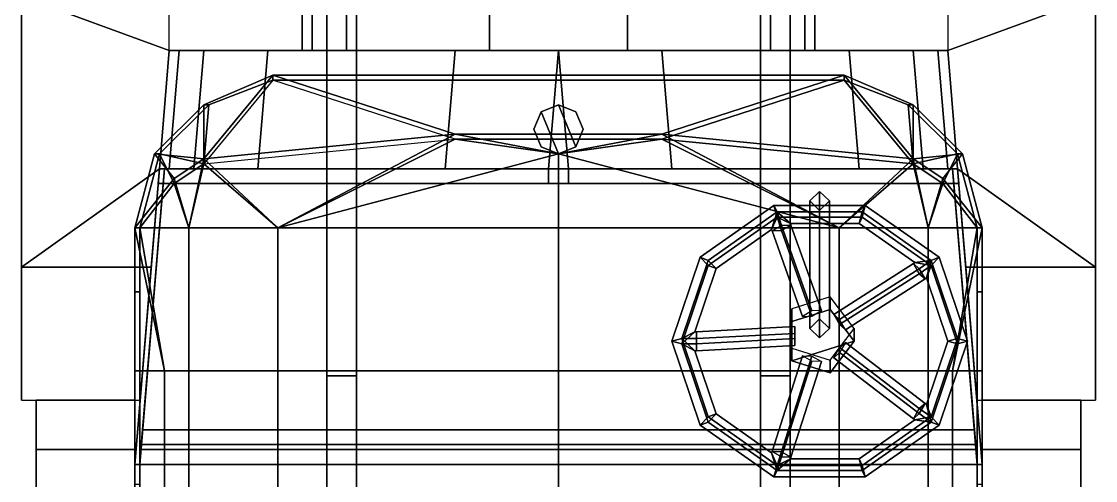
# Model space of a CAD drawing. Header units: millimetres. Extents: x -1.1 to 1.1, y -3.2 to 7.8.
# Drawn here: x -1.09 to 1.09, y 0.447 to 1.379 of the extents above; entities that cross this region are included whole.
import ezdxf

# ---------------------------------------------------------------- set-up
doc = ezdxf.new("R2010")
doc.units = ezdxf.units.MM
for name, color, linetype in [('fenders', 6, 'Continuous'), ('frame', 5, 'Continuous'), ('internals', 3, 'Continuous')]:
    doc.layers.add(name, color=color, linetype=linetype)

msp = doc.modelspace()

# ---------------------------------------------------------------- linework, layer by layer
for points in [[(-0.52, 1.43, 1.77), (-0.52, 1.43, 0.94), (-0.52, 1.32, 0.94), (-0.52, 1.32, 1.77)], [(-0.52, 1.32, 0.94), (-0.52, 1.43, 0.94), (0.52, 1.43, 0.94), (0.52, 1.32, 0.94)], [(-0.5, 1.43, 1.82), (-0.52, 1.43, 1.77), (-0.52, 1.32, 1.77), (-0.5, 1.32, 1.82)], [(-0.43, 1.43, 1.86), (-0.5, 1.43, 1.82), (-0.5, 1.32, 1.82), (-0.43, 1.32, 1.86)], [(-0.14, 1.43, 1.89), (-0.43, 1.43, 1.86), (-0.43, 1.32, 1.86), (-0.14, 1.32, 1.89)], [(0.14, 1.43, 1.89), (-0.14, 1.43, 1.89), (-0.14, 1.32, 1.89), (0.14, 1.32, 1.89)], [(0.14, 1.32, 1.89), (0.43, 1.32, 1.86), (0.43, 1.43, 1.86), (0.14, 1.43, 1.89)], [(0.43, 1.32, 1.86), (0.5, 1.32, 1.82), (0.5, 1.43, 1.82), (0.43, 1.43, 1.86)], [(0.5, 1.32, 1.82), (0.52, 1.32, 1.77), (0.52, 1.43, 1.77), (0.5, 1.43, 1.82)], [(0.52, 1.32, 0.94), (0.52, 1.43, 0.94), (0.52, 1.43, 1.77), (0.52, 1.32, 1.77)], [(-0.79, 1.08, 1.74), (-0.77, 1.32, 1.74), (-0.79, 1.32, 1.67), (-0.81, 1.08, 1.67)], [(-0.81, 1.08, 1.67), (-0.79, 1.32, 1.67), (-0.79, 1.32, 0.94), (-0.81, 1.08, 0.94)], [(-0.81, 1.08, 0.94), (-0.79, 1.32, 0.94), (0.79, 1.32, 0.94), (0.81, 1.08, 0.94)], [(-0.52, 1.32, 1.77), (-0.52, 1.32, 0.94), (-0.79, 1.32, 0.94), (-0.79, 1.32, 1.67)], [(-0.5, 1.32, 1.82), (-0.52, 1.32, 1.77), (-0.79, 1.32, 1.67), (-0.59, 1.32, 1.85)], [(-0.59, 1.32, 1.85), (-0.79, 1.32, 1.67), (-0.77, 1.32, 1.74), (-0.72, 1.32, 1.8)], [(-0.74, 1.08, 1.8), (-0.72, 1.32, 1.8), (-0.77, 1.32, 1.74), (-0.79, 1.08, 1.74)], [(-0.61, 1.08, 1.85), (-0.59, 1.32, 1.85), (-0.72, 1.32, 1.8), (-0.74, 1.08, 1.8)], [(-0.23, 1.08, 1.9), (-0.21, 1.32, 1.9), (-0.59, 1.32, 1.85), (-0.61, 1.08, 1.85)], [(-0.43, 1.32, 1.86), (-0.5, 1.32, 1.82), (-0.59, 1.32, 1.85)], [(-0.14, 1.32, 1.89), (-0.43, 1.32, 1.86), (-0.59, 1.32, 1.85), (-0.21, 1.32, 1.9)], [(-0.02, 1.08, 1.91), (0, 1.32, 1.91), (-0.21, 1.32, 1.9), (-0.23, 1.08, 1.9)], [(0.14, 1.32, 1.89), (-0.14, 1.32, 1.89), (-0.21, 1.32, 1.9), (0.21, 1.32, 1.9)], [(0.21, 1.32, 1.9), (-0.21, 1.32, 1.9), (0, 1.32, 1.91)], [(0.02, 1.08, 1.91), (0, 1.32, 1.91), (0, 1.32, 1.91), (-0.02, 1.08, 1.91)], [(0.23, 1.08, 1.9), (0.21, 1.32, 1.9), (0, 1.32, 1.91), (0.02, 1.08, 1.91)], [(0.21, 1.32, 1.9), (0.59, 1.32, 1.85), (0.43, 1.32, 1.86), (0.14, 1.32, 1.89)], [(0.61, 1.08, 1.85), (0.59, 1.32, 1.85), (0.21, 1.32, 1.9), (0.23, 1.08, 1.9)], [(0.59, 1.32, 1.85), (0.59, 1.32, 1.85), (0.5, 1.32, 1.82), (0.43, 1.32, 1.86)], [(0.79, 1.32, 1.67), (0.52, 1.32, 1.77), (0.5, 1.32, 1.82), (0.59, 1.32, 1.85)], [(0.79, 1.32, 0.94), (0.52, 1.32, 0.94), (0.52, 1.32, 1.77), (0.79, 1.32, 1.67)], [(0.77, 1.32, 1.74), (0.79, 1.32, 1.67), (0.59, 1.32, 1.85), (0.72, 1.32, 1.8)], [(0.74, 1.08, 1.8), (0.72, 1.32, 1.8), (0.59, 1.32, 1.85), (0.61, 1.08, 1.85)], [(0.79, 1.08, 1.74), (0.77, 1.32, 1.74), (0.72, 1.32, 1.8), (0.74, 1.08, 1.8)], [(0.81, 1.08, 1.67), (0.79, 1.32, 1.67), (0.77, 1.32, 1.74), (0.79, 1.08, 1.74)], [(0.81, 1.08, 0.94), (0.79, 1.32, 0.94), (0.79, 1.32, 1.67), (0.81, 1.08, 1.67)], [(-0.58, 1.27, 2.5), (-0.58, 1.27, 2.5), (-0.72, 1.1, 2.66), (-0.21, 1.15, 2.66)], [(-0.72, 1.21, 2.5), (-0.72, 1.21, 2.5), (-0.72, 1.1, 2.66), (-0.58, 1.27, 2.5)], [(0.58, 1.27, 2.5), (-0.58, 1.27, 2.5), (-0.21, 1.15, 2.66), (0.21, 1.15, 2.66)], [(0.58, 1.27, 2.5), (0.58, 1.27, 2.5), (0.21, 1.15, 2.66), (0.72, 1.1, 2.66)], [(0.72, 1.21, 2.5), (0.72, 1.21, 2.5), (0.58, 1.27, 2.5), (0.72, 1.1, 2.66)], [(-0.82, 1.11, 2.5), (-0.82, 1.11, 2.5), (-0.72, 1.1, 2.66), (-0.72, 1.21, 2.5)], [(0, 1.21, 1.91), (-0.0354, 1.1954, 1.9), (-0.0354, 1.1954, 1.95), (0, 1.21, 1.95)], [(0, 1.21, 1.95), (-0.0354, 1.1954, 1.95), (0, 1.11, 1.95), (0.0354, 1.1246, 1.95)], [(0.0354, 1.1954, 1.9), (0, 1.21, 1.91), (0, 1.21, 1.95), (0.0354, 1.1954, 1.95)], [(0.0354, 1.1954, 1.95), (0, 1.21, 1.95), (0.0354, 1.1246, 1.95), (0.05, 1.16, 1.95)], [(0.82, 1.11, 2.5), (0.82, 1.11, 2.5), (0.72, 1.21, 2.5), (0.72, 1.1, 2.66)], [(-0.0354, 1.1954, 1.9), (-0.05, 1.16, 1.9), (-0.05, 1.16, 1.95), (-0.0354, 1.1954, 1.95)], [(-0.0354, 1.1954, 1.95), (-0.05, 1.16, 1.95), (-0.0354, 1.1246, 1.95), (0, 1.11, 1.95)], [(0.05, 1.16, 1.9), (0.0354, 1.1954, 1.9), (0.0354, 1.1954, 1.95), (0.05, 1.16, 1.95)], [(-0.05, 1.16, 1.9), (-0.0354, 1.1246, 1.9), (-0.0354, 1.1246, 1.95), (-0.05, 1.16, 1.95)], [(0.0354, 1.1246, 1.9), (0.05, 1.16, 1.9), (0.05, 1.16, 1.95), (0.0354, 1.1246, 1.95)], [(-0.21, 1.15, 2.66), (-0.72, 1.1, 2.66), (-0.57, 0.96, 2.74), (-0.21, 1.15, 2.66)], [(0, 1.11, 2.72), (-0.21, 1.15, 2.66), (-0.21, 1.15, 2.66), (-0.57, 0.96, 2.74)], [(0, 1.11, 2.72), (0.21, 1.15, 2.66), (-0.21, 1.15, 2.66)], [(0.57, 0.96, 2.74), (0.21, 1.15, 2.66), (0, 1.11, 2.72)], [(0.21, 1.15, 2.66), (0.57, 0.96, 2.74), (0.72, 1.1, 2.66)], [(-0.0354, 1.1246, 1.9), (0, 1.11, 1.91), (0, 1.11, 1.95), (-0.0354, 1.1246, 1.95)], [(0, 1.11, 1.91), (0.0354, 1.1246, 1.9), (0.0354, 1.1246, 1.95), (0, 1.11, 1.95)], [(-0.78, 1.06, 2.66), (-0.82, 1.11, 2.5), (-0.86, 0.96, 2.5), (-0.78, 1.06, 2.66)], [(-0.72, 1.1, 2.66), (-0.82, 1.11, 2.5), (-0.78, 1.06, 2.66), (-0.72, 1.1, 2.66)], [(-0.75, 0.96, 2.71), (-0.72, 1.1, 2.66), (-0.78, 1.06, 2.66), (-0.75, 0.96, 2.71)], [(-0.57, 0.96, 2.74), (-0.72, 1.1, 2.66), (-0.75, 0.96, 2.71), (-0.57, 0.96, 2.74)], [(0, 1.11, 2.72), (-0.57, 0.96, 2.74), (-0.57, 0.96, 2.74), (0, 0.96, 2.76)], [(0, 0.96, 2.76), (0.57, 0.96, 2.74), (0.57, 0.96, 2.74), (0, 1.11, 2.72)], [(0.57, 0.96, 2.74), (0.75, 0.96, 2.71), (0.72, 1.1, 2.66)], [(0.78, 1.06, 2.66), (0.82, 1.11, 2.5), (0.72, 1.1, 2.66), (0.78, 1.06, 2.66)], [(0.75, 0.96, 2.71), (0.78, 1.06, 2.66), (0.72, 1.1, 2.66)], [(0.86, 0.96, 2.5), (0.82, 1.11, 2.5), (0.78, 1.06, 2.66), (0.86, 0.96, 2.5)], [(-0.86, 0.48, 1.67), (-0.81, 1.08, 1.67), (-0.81, 1.08, 0.94), (-0.86, 0.48, 0.94)], [(-0.81, 1.08, 1.67), (-0.8125, 1.05, 1.67), (-0.8125, 1.05, 2.5), (-0.81, 1.08, 2.5)], [(-0.8, 1.08, 2.49), (-0.8, 1.08, 1.705), (-0.81, 1.08, 1.67), (-0.81, 1.08, 2.5)], [(-0.8, 1.08, 2.49), (-0.81, 1.08, 2.5), (0.81, 1.08, 2.5), (0.8, 1.08, 2.49)], [(-0.8025, 1.05, 2.49), (-0.8025, 1.05, 1.94), (-0.8, 1.08, 1.94), (-0.8, 1.08, 2.49)], [(-0.8025, 1.05, 2.49), (-0.8, 1.08, 2.49), (0.8, 1.08, 2.49), (0.8025, 1.05, 2.49)], [(-0.8, 1.08, 1.94), (-0.8025, 1.05, 1.94), (-0.02, 1.05, 1.94), (-0.02, 1.08, 1.94)], [(-0.8, 1.08, 1.94), (-0.79, 1.08, 1.74), (-0.8, 1.08, 1.705), (-0.8, 1.08, 1.94)], [(-0.8, 1.08, 1.94), (-0.74, 1.08, 1.8), (-0.79, 1.08, 1.74), (-0.8, 1.08, 1.94)], [(-0.8, 1.08, 1.94), (-0.61, 1.08, 1.85), (-0.74, 1.08, 1.8), (-0.8, 1.08, 1.94)], [(-0.8, 1.08, 1.94), (-0.23, 1.08, 1.9), (-0.61, 1.08, 1.85), (-0.8, 1.08, 1.94)], [(-0.8, 1.08, 1.94), (-0.02, 1.08, 1.91), (-0.23, 1.08, 1.9), (-0.8, 1.08, 1.94)], [(0.8, 1.08, 1.94), (0.02, 1.08, 1.91), (-0.02, 1.08, 1.91), (-0.8, 1.08, 1.94)], [(-0.02, 1.08, 1.94), (-0.02, 1.05, 1.94), (-0.02, 1.05, 2.49), (-0.02, 1.08, 2.49)], [(0.02, 1.08, 1.94), (-0.02, 1.08, 1.94), (-0.02, 1.08, 2.49), (0.02, 1.08, 2.49)], [(0.02, 1.05, 1.94), (0.8025, 1.05, 1.94), (0.8, 1.08, 1.94), (0.02, 1.08, 1.94)], [(0.8, 1.08, 1.94), (0.23, 1.08, 1.9), (0.02, 1.08, 1.91), (0.8, 1.08, 1.94)], [(0.02, 1.05, 1.94), (0.02, 1.08, 1.94), (0.02, 1.08, 2.49), (0.02, 1.05, 2.49)], [(0.8, 1.08, 1.94), (0.61, 1.08, 1.85), (0.23, 1.08, 1.9), (0.8, 1.08, 1.94)], [(0.8, 1.08, 1.94), (0.74, 1.08, 1.8), (0.61, 1.08, 1.85), (0.8, 1.08, 1.94)], [(0.8, 1.08, 1.94), (0.79, 1.08, 1.74), (0.74, 1.08, 1.8), (0.8, 1.08, 1.94)], [(0.8, 1.08, 1.94), (0.8, 1.08, 1.705), (0.79, 1.08, 1.74), (0.8, 1.08, 1.94)], [(0.8, 1.08, 1.94), (0.8025, 1.05, 1.94), (0.8025, 1.05, 2.49), (0.8, 1.08, 2.49)], [(0.81, 1.08, 2.5), (0.81, 1.08, 1.67), (0.8, 1.08, 1.705), (0.8, 1.08, 2.49)], [(0.86, 0.48, 0.94), (0.81, 1.08, 0.94), (0.81, 1.08, 1.67), (0.86, 0.48, 1.67)], [(0.8125, 1.05, 2.5), (0.8125, 1.05, 1.67), (0.81, 1.08, 1.67), (0.81, 1.08, 2.5)], [(-0.75, 0.96, 2.71), (-0.78, 1.06, 2.66), (-0.86, 0.96, 2.66), (-0.75, 0.96, 2.71)], [(-0.78, 1.06, 2.66), (-0.86, 0.96, 2.5), (-0.86, 0.96, 2.66), (-0.78, 1.06, 2.66)], [(-0.8125, 1.05, 2.5), (-0.8125, 1.05, 1.67), (-0.8025, 1.05, 1.67), (-0.8025, 1.05, 2.49)], [(-0.8125, 1.05, 2.5), (-0.8025, 1.05, 2.49), (0.8025, 1.05, 2.49), (0.8125, 1.05, 2.5)], [(-0.02, 1.05, 1.94), (0.02, 1.05, 1.94), (0.02, 1.05, 2.49), (-0.02, 1.05, 2.49)], [(0.75, 0.96, 2.71), (0.86, 0.96, 2.66), (0.78, 1.06, 2.66)], [(0.86, 0.96, 2.66), (0.86, 0.96, 2.5), (0.78, 1.06, 2.66), (0.86, 0.96, 2.66)], [(0.8025, 1.05, 2.49), (0.8025, 1.05, 1.67), (0.8125, 1.05, 1.67), (0.8125, 1.05, 2.5)], [(-0.86, 0.96, 2.66), (-0.86, 0.96, 2.66), (-0.86, 0.67, 2.66), (-0.8, 0.67, 2.73)], [(-0.75, 0.96, 2.71), (-0.86, 0.96, 2.66), (-0.8, 0.67, 2.73), (-0.75, 0.67, 2.76)], [(-0.86, 0.96, 2.66), (-0.86, 0.83, 2.5), (-0.86, 0.39, 2.61), (-0.86, 0.67, 2.66)], [(-0.86, 0.96, 2.66), (-0.86, 0.96, 2.5), (-0.86, 0.83, 2.5), (-0.86, 0.96, 2.66)], [(-0.57, 0.96, 2.74), (-0.75, 0.96, 2.71), (-0.75, 0.67, 2.76), (-0.57, 0.67, 2.79)], [(0, 0.96, 2.76), (-0.57, 0.96, 2.74), (-0.57, 0.67, 2.79), (0, 0.67, 2.81)], [(0, 0.67, 2.81), (0.57, 0.67, 2.79), (0.57, 0.96, 2.74), (0, 0.96, 2.76)], [(0.57, 0.67, 2.79), (0.75, 0.67, 2.76), (0.75, 0.96, 2.71), (0.57, 0.96, 2.74)], [(0.75, 0.67, 2.76), (0.8, 0.67, 2.73), (0.86, 0.96, 2.66), (0.75, 0.96, 2.71)], [(0.8, 0.67, 2.73), (0.86, 0.67, 2.66), (0.86, 0.96, 2.66)], [(0.86, 0.67, 2.66), (0.86, 0.39, 2.61), (0.86, 0.83, 2.5), (0.86, 0.96, 2.66)], [(0.86, 0.96, 2.66), (0.86, 0.83, 2.5), (0.86, 0.96, 2.5), (0.86, 0.96, 2.66)], [(-0.8, 0.67, 2.73), (-0.86, 0.67, 2.66), (-0.86, -0.06, 2.66), (-0.8, -0.06, 2.73)], [(-0.86, 0.67, 2.66), (-0.86, 0.39, 2.61), (-0.86, 0.31, 2.61), (-0.86, -0.06, 2.66)], [(-0.75, 0.67, 2.76), (-0.8, 0.67, 2.73), (-0.8, -0.06, 2.73), (-0.75, -0.06, 2.76)], [(-0.57, 0.67, 2.79), (-0.75, 0.67, 2.76), (-0.75, -0.06, 2.76), (-0.57, -0.06, 2.79)], [(0, 0.67, 2.81), (-0.57, 0.67, 2.79), (-0.57, -0.06, 2.79), (0, -0.06, 2.81)], [(0, -0.06, 2.81), (0.57, -0.06, 2.79), (0.57, 0.67, 2.79), (0, 0.67, 2.81)], [(0.57, -0.06, 2.79), (0.75, -0.06, 2.76), (0.75, 0.67, 2.76), (0.57, 0.67, 2.79)], [(0.75, -0.06, 2.76), (0.8, -0.06, 2.73), (0.8, 0.67, 2.73), (0.75, 0.67, 2.76)], [(0.8, -0.06, 2.73), (0.86, -0.06, 2.66), (0.86, 0.67, 2.66), (0.8, 0.67, 2.73)], [(0.86, -0.06, 2.66), (0.86, 0.31, 2.61), (0.86, 0.39, 2.61), (0.86, 0.67, 2.66)], [(-0.86, 0.01, 1.77), (-0.86, 0.44, 1.77), (-0.86, 0.48, 1.73), (-0.86, -0.06, 0.94)], [(-0.86, -0.06, 0.94), (-0.86, 0.48, 1.67), (-0.86, 0.48, 1.67), (-0.86, 0.48, 0.94)], [(-0.86, -0.06, 0.94), (-0.86, 0.48, 1.73), (-0.86, 0.48, 1.73), (-0.86, 0.48, 1.67)], [(0.86, -0.06, 0.94), (0.86, 0.48, 1.73), (0.86, 0.44, 1.77), (0.86, 0.01, 1.77)], [(0.86, -0.06, 0.94), (0.86, 0.48, 1.67), (0.86, 0.48, 1.73), (0.86, -0.06, 0.94)], [(0.86, -0.06, 0.94), (0.86, 0.48, 0.94), (0.86, 0.48, 1.67), (0.86, -0.06, 0.94)]]:
    msp.add_3dface(points)
at = {"layer": 'fenders'}
for points in [[(-1.09, 0.61, 0.66), (-1.09, 1.43, 0.66), (-1.09, 1.45, 0.64), (-1.09, 0.61, 0.64)], [(1.09, 0.61, 0.64), (1.09, 1.45, 0.64), (1.09, 1.43, 0.66), (1.09, 0.61, 0.66)], [(-0.79, 1.43, 0.94), (-1.09, 1.43, 0.94), (-1.09, 1.43, 0.94), (-0.79, 1.32, 0.94)], [(-0.79, 1.32, 0.94), (-1.09, 1.43, 0.94), (-1.09, 0.88, 0.94), (-0.81, 1.08, 0.94)], [(-1.09, 0.88, 0.94), (-1.09, 1.43, 0.94), (-1.09, 1.43, 0.66), (-1.09, 0.88, 0.66)], [(0.79, 1.32, 0.94), (1.09, 1.43, 0.94), (1.09, 1.43, 0.94), (0.79, 1.43, 0.94)], [(0.81, 1.08, 0.94), (1.09, 0.88, 0.94), (1.09, 1.43, 0.94), (0.79, 1.32, 0.94)], [(1.09, 0.88, 0.66), (1.09, 1.43, 0.66), (1.09, 1.43, 0.94), (1.09, 0.88, 0.94)], [(-0.81, 1.08, 0.94), (-1.09, 0.88, 0.94), (-1.09, 0.88, 0.94), (-0.8267, 0.88, 0.94)], [(0.8267, 0.88, 0.94), (1.09, 0.88, 0.94), (1.09, 0.88, 0.94), (0.81, 1.08, 0.94)], [(-0.8267, 0.88, 0.66), (-1.09, 0.88, 0.66), (-1.09, 0.61, 0.66), (-0.8492, 0.61, 0.66)], [(-0.8267, 0.88, 0.94), (-1.09, 0.88, 0.94), (-1.09, 0.88, 0.66), (-0.8267, 0.88, 0.66)], [(-0.8267, 0.88, 0.94), (-0.8267, 0.88, 0.66), (-0.8492, 0.61, 0.66), (-0.86, 0.48, 0.94)], [(0.8492, 0.61, 0.66), (1.09, 0.61, 0.66), (1.09, 0.88, 0.66), (0.8267, 0.88, 0.66)], [(0.8267, 0.88, 0.66), (1.09, 0.88, 0.66), (1.09, 0.88, 0.94), (0.8267, 0.88, 0.94)], [(0.86, 0.48, 0.94), (0.8492, 0.61, 0.66), (0.8267, 0.88, 0.66), (0.8267, 0.88, 0.94)], [(-0.86, 0.61, 0.76), (-1.06, 0.61, 0.76), (-1.06, 0.51, 0.94), (-0.86, 0.51, 0.94)], [(-1.06, 0.61, 0.76), (-1.06, 0.54, 0.76), (-1.06, 0.43, 0.94), (-1.06, 0.51, 0.94)], [(-1.06, 0.61, 0.41), (-1.06, 0.54, 0.45), (-1.06, 0.54, 0.76), (-1.06, 0.61, 0.76)], [(-0.86, 0.61, 0.41), (-1.06, 0.61, 0.41), (-1.06, 0.61, 0.76), (-0.86, 0.61, 0.76)], [(0.86, 0.51, 0.94), (1.06, 0.51, 0.94), (1.06, 0.61, 0.76), (0.86, 0.61, 0.76)], [(0.86, 0.61, 0.76), (1.06, 0.61, 0.76), (1.06, 0.61, 0.41), (0.86, 0.61, 0.41)], [(1.06, 0.51, 0.94), (1.06, 0.43, 0.94), (1.06, 0.54, 0.76), (1.06, 0.61, 0.76)], [(1.06, 0.61, 0.76), (1.06, 0.54, 0.76), (1.06, 0.54, 0.45), (1.06, 0.61, 0.41)], [(-0.86, 0.51, 0.94), (-1.06, 0.51, 0.94), (-1.06, 0.32, 1.12), (-0.86, 0.32, 1.12)], [(-1.06, 0.51, 0.94), (-1.06, 0.43, 0.94), (-1.06, 0.29, 1.06), (-1.06, 0.32, 1.12)], [(0.86, 0.32, 1.12), (1.06, 0.32, 1.12), (1.06, 0.51, 0.94), (0.86, 0.51, 0.94)], [(1.06, 0.32, 1.12), (1.06, 0.29, 1.06), (1.06, 0.43, 0.94), (1.06, 0.51, 0.94)]]:
    msp.add_3dface(points, dxfattribs=at)
at = {"layer": 'frame'}
for points in [[(-0.47, 2.57, 0.83), (-0.47, 0.66, 0.75), (-0.47, 2.57, 0.94)], [(-0.47, 2.57, 0.94), (-0.47, -2.5, 0.94), (-0.41, -2.44, 0.94), (-0.41, 2.57, 0.94)], [(-0.47, 0.66, 0.75), (-0.47, -2.5, 0.75), (-0.47, -2.5, 0.94), (-0.47, 2.57, 0.94)], [(-0.41, 2.57, 0.94), (-0.41, 0.66, 0.75), (-0.41, 2.57, 0.83), (-0.41, 2.57, 0.94)], [(-0.41, -2.44, 0.94), (-0.41, -2.44, 0.75), (-0.41, 0.66, 0.75), (-0.41, 2.57, 0.94)], [(0.41, 2.57, 0.83), (0.41, 0.66, 0.75), (0.41, 2.57, 0.94)], [(0.41, 0.66, 0.75), (0.41, -2.44, 0.75), (0.41, -2.44, 0.94), (0.41, 2.57, 0.94)], [(0.41, 2.57, 0.94), (0.41, -2.44, 0.94), (0.47, -2.5, 0.94), (0.47, 2.57, 0.94)], [(0.47, 2.57, 0.94), (0.47, 0.66, 0.75), (0.47, 2.57, 0.83), (0.47, 2.57, 0.94)], [(0.47, -2.5, 0.94), (0.47, -2.5, 0.75), (0.47, 0.66, 0.75), (0.47, 2.57, 0.94)], [(-0.41, 2.5117, 0.8276), (-0.41, 0.66, 0.75), (-0.47, 0.66, 0.75), (-0.47, 2.5117, 0.8276)], [(0.47, 2.5117, 0.8276), (0.47, 0.66, 0.75), (0.41, 0.66, 0.75), (0.41, 2.5117, 0.8276)], [(-0.41, 0.66, 0.75), (-0.41, -2.44, 0.75), (-0.47, -2.5, 0.75), (-0.47, 0.66, 0.75)], [(0.47, 0.66, 0.75), (0.47, -2.5, 0.75), (0.41, -2.44, 0.75), (0.41, 0.66, 0.75)]]:
    msp.add_3dface(points, dxfattribs=at)
at = {"layer": 'internals'}
for points in [[(-0.72, 1.21, 2.5), (-0.58, 1.27, 2.5), (-0.58, 1.26, 2.5), (-0.71, 1.21, 2.5)], [(-0.58, 1.27, 2.5), (0.58, 1.27, 2.5), (0.58, 1.26, 2.5), (-0.58, 1.26, 2.5)], [(0.58, 1.27, 2.5), (0.72, 1.21, 2.5), (0.71, 1.21, 2.5), (0.58, 1.26, 2.5)], [(-0.58, 1.26, 2.5), (-0.72, 1.09, 2.66), (-0.71, 1.21, 2.5)], [(0.21, 1.14, 2.66), (-0.21, 1.14, 2.66), (-0.58, 1.26, 2.5), (0.58, 1.26, 2.5)], [(0.72, 1.09, 2.66), (0.21, 1.14, 2.66), (0.58, 1.26, 2.5)], [(0.72, 1.09, 2.66), (0.58, 1.26, 2.5), (0.71, 1.21, 2.5)], [(-0.82, 1.11, 2.5), (-0.72, 1.21, 2.5), (-0.71, 1.21, 2.5), (-0.81, 1.11, 2.5)], [(-0.71, 1.21, 2.5), (-0.72, 1.09, 2.66), (-0.81, 1.11, 2.5)], [(0.72, 1.09, 2.66), (0.71, 1.21, 2.5), (0.81, 1.11, 2.5)], [(0.72, 1.21, 2.5), (0.82, 1.11, 2.5), (0.81, 1.11, 2.5), (0.71, 1.21, 2.5)], [(-0.21, 1.14, 2.66), (-0.57, 0.96, 2.73), (-0.72, 1.09, 2.66), (-0.21, 1.14, 2.66)], [(-0.57, 0.96, 2.73), (-0.21, 1.14, 2.66), (-0.21, 1.14, 2.66), (0, 1.11, 2.71)], [(-0.21, 1.14, 2.66), (-0.21, 1.14, 2.66), (0.21, 1.14, 2.66), (0, 1.11, 2.71)], [(0, 1.11, 2.71), (0, 1.11, 2.71), (0.21, 1.14, 2.66), (0.57, 0.96, 2.73)], [(0.72, 1.09, 2.66), (0.72, 1.09, 2.66), (0.57, 0.96, 2.73), (0.21, 1.14, 2.66)], [(-0.86, 0.96, 2.5), (-0.82, 1.11, 2.5), (-0.81, 1.11, 2.5), (-0.85, 0.96, 2.5)], [(-0.81, 1.11, 2.5), (-0.78, 1.05, 2.66), (-0.85, 0.96, 2.5), (-0.81, 1.11, 2.5)], [(-0.81, 1.11, 2.5), (-0.72, 1.09, 2.66), (-0.78, 1.05, 2.66), (-0.81, 1.11, 2.5)], [(0, 0.96, 2.75), (-0.57, 0.96, 2.73), (-0.57, 0.96, 2.73), (0, 1.11, 2.71)], [(0, 1.11, 2.71), (0.57, 0.96, 2.73), (0.57, 0.96, 2.73), (0, 0.96, 2.75)], [(0.72, 1.09, 2.66), (0.72, 1.09, 2.66), (0.75, 0.96, 2.7), (0.57, 0.96, 2.73)], [(0.78, 1.05, 2.66), (0.72, 1.09, 2.66), (0.81, 1.11, 2.5), (0.78, 1.05, 2.66)], [(0.85, 0.96, 2.5), (0.78, 1.05, 2.66), (0.81, 1.11, 2.5), (0.85, 0.96, 2.5)], [(0.82, 1.11, 2.5), (0.86, 0.96, 2.5), (0.85, 0.96, 2.5), (0.81, 1.11, 2.5)], [(-0.8442, 0.55, 1.53), (-0.8, 1.08, 1.67), (-0.8, 1.08, 1.67), (-0.85, 0.48, 1.59)], [(-0.85, 0.48, 1.59), (-0.8, 1.08, 1.67), (-0.8, 1.08, 1.67), (-0.85, 0.48, 1.67)], [(-0.8475, 0.51, 0.96), (-0.8, 1.08, 0.96), (-0.8, 1.08, 1.67), (-0.8467, 0.52, 1.41)], [(0.8, 1.08, 0.96), (-0.8, 1.08, 0.96), (-0.8475, 0.51, 0.96), (0.8475, 0.51, 0.96)], [(-0.8467, 0.52, 1.41), (-0.8, 1.08, 1.67), (-0.8, 1.08, 1.67), (-0.8442, 0.55, 1.5)], [(-0.8442, 0.55, 1.5), (-0.8, 1.08, 1.67), (-0.8, 1.08, 1.67), (-0.8442, 0.55, 1.53)], [(-0.8, 1.08, 1.67), (0.8, 1.08, 1.67), (0.8025, 1.05, 1.67), (-0.8025, 1.05, 1.67)], [(-0.8, 1.08, 0.96), (0.8, 1.08, 0.96), (0.8, 1.08, 1.67), (-0.8, 1.08, 1.67)], [(-0.75, 0.96, 2.7), (-0.78, 1.05, 2.66), (-0.72, 1.09, 2.66), (-0.75, 0.96, 2.7)], [(-0.57, 0.96, 2.73), (-0.75, 0.96, 2.7), (-0.72, 1.09, 2.66), (-0.57, 0.96, 2.73)], [(0.72, 1.09, 2.66), (0.72, 1.09, 2.66), (0.78, 1.05, 2.66), (0.75, 0.96, 2.7)], [(0.8467, 0.52, 1.41), (0.8, 1.08, 1.67), (0.8, 1.08, 0.96), (0.8475, 0.51, 0.96)], [(0.8442, 0.55, 1.5), (0.8, 1.08, 1.67), (0.8, 1.08, 1.67), (0.8467, 0.52, 1.41)], [(0.8442, 0.55, 1.53), (0.8, 1.08, 1.67), (0.8, 1.08, 1.67), (0.8442, 0.55, 1.5)], [(0.85, 0.48, 1.59), (0.8, 1.08, 1.67), (0.8, 1.08, 1.67), (0.8442, 0.55, 1.53)], [(0.85, 0.48, 1.67), (0.8, 1.08, 1.67), (0.8, 1.08, 1.67), (0.85, 0.48, 1.59)], [(-0.85, 0.48, 1.67), (-0.8025, 1.05, 1.67), (-0.8125, 1.05, 1.67), (-0.86, 0.48, 1.67)], [(-0.75, 0.96, 2.7), (-0.85, 0.96, 2.66), (-0.78, 1.05, 2.66), (-0.75, 0.96, 2.7)], [(-0.78, 1.05, 2.66), (-0.85, 0.96, 2.66), (-0.85, 0.96, 2.5), (-0.78, 1.05, 2.66)], [(-0.8025, 1.05, 1.67), (0.8025, 1.05, 1.67), (0.8025, 1.05, 1.94), (-0.8025, 1.05, 1.94)], [(0.78, 1.05, 2.66), (0.78, 1.05, 2.66), (0.85, 0.96, 2.66), (0.75, 0.96, 2.7)], [(0.85, 0.96, 2.66), (0.78, 1.05, 2.66), (0.85, 0.96, 2.5), (0.85, 0.96, 2.66)], [(0.86, 0.48, 1.67), (0.8125, 1.05, 1.67), (0.8025, 1.05, 1.67), (0.85, 0.48, 1.67)], [(0.53, 1.034, 0.8727), (0.51, 1.0147, 0.8675), (0.51, 0.7559, 1.8334), (0.53, 0.7752, 1.8386)], [(0.55, 1.0147, 0.8675), (0.53, 1.034, 0.8727), (0.53, 0.7752, 1.8386), (0.55, 0.7559, 1.8334)], [(0.3035, 0.8941, 1.9533), (0.2873, 0.9003, 1.9756), (0.4373, 1.0056, 2.0038), (0.4435, 0.9924, 1.9796)], [(0.2873, 0.9003, 1.9756), (0.3035, 0.8838, 1.9919), (0.4435, 0.982, 2.0182), (0.4373, 1.0056, 2.0038)], [(0.4435, 0.9924, 1.9796), (0.4373, 1.0056, 2.0038), (0.6227, 1.0056, 2.0038), (0.6165, 0.9924, 1.9796)], [(0.4373, 1.0056, 2.0038), (0.4435, 0.982, 2.0182), (0.6165, 0.982, 2.0182), (0.6227, 1.0056, 2.0038)], [(0.51, 1.0147, 0.8675), (0.53, 0.9954, 0.8623), (0.53, 0.7366, 1.8282), (0.51, 0.7559, 1.8334)], [(0.53, 0.9954, 0.8623), (0.55, 1.0147, 0.8675), (0.55, 0.7559, 1.8334), (0.53, 0.7366, 1.8282)], [(0.6165, 0.9924, 1.9796), (0.6227, 1.0056, 2.0038), (0.7727, 0.9003, 1.9756), (0.7565, 0.8941, 1.9533)], [(0.6227, 1.0056, 2.0038), (0.6165, 0.982, 2.0182), (0.7565, 0.8838, 1.9919), (0.7727, 0.9003, 1.9756)], [(0.3197, 0.8776, 1.9696), (0.3035, 0.8941, 1.9533), (0.4435, 0.9924, 1.9796), (0.4326, 0.9569, 1.9908)], [(0.3035, 0.8838, 1.9919), (0.3197, 0.8776, 1.9696), (0.4326, 0.9569, 1.9908), (0.4435, 0.982, 2.0182)], [(0.4527, 0.9648, 1.9722), (0.4337, 0.9537, 1.9899), (0.4326, 0.9569, 1.9908), (0.4435, 0.9924, 1.9796)], [(0.4337, 0.9537, 1.9899), (0.4527, 0.9545, 2.0109), (0.4435, 0.982, 2.0182), (0.4326, 0.9569, 1.9908)], [(0.4707, 0.9688, 1.994), (0.4435, 0.9924, 1.9796), (0.6165, 0.9924, 1.9796), (0.6103, 0.9688, 1.994)], [(0.4718, 0.9656, 1.9931), (0.4527, 0.9648, 1.9722), (0.4435, 0.9924, 1.9796), (0.4707, 0.9688, 1.994)], [(0.4435, 0.982, 2.0182), (0.4707, 0.9688, 1.994), (0.6103, 0.9688, 1.994), (0.6165, 0.982, 2.0182)], [(0.4527, 0.9545, 2.0109), (0.4718, 0.9656, 1.9931), (0.4707, 0.9688, 1.994), (0.4435, 0.982, 2.0182)], [(0.6103, 0.9688, 1.994), (0.6165, 0.9924, 1.9796), (0.7565, 0.8941, 1.9533), (0.7233, 0.8896, 1.9728)], [(0.6165, 0.982, 2.0182), (0.6103, 0.9688, 1.994), (0.7233, 0.8896, 1.9728), (0.7565, 0.8838, 1.9919)], [(-0.86, 0.83, 2.5), (-0.86, 0.96, 2.5), (-0.85, 0.96, 2.5), (-0.85, 0.83, 2.5)], [(-0.8, 0.67, 2.72), (-0.85, 0.67, 2.66), (-0.85, 0.96, 2.66)], [(-0.75, 0.67, 2.75), (-0.8, 0.67, 2.72), (-0.85, 0.96, 2.66), (-0.75, 0.96, 2.7)], [(-0.85, 0.67, 2.66), (-0.85, 0.39, 2.61), (-0.85, 0.83, 2.5), (-0.85, 0.96, 2.66)], [(-0.85, 0.96, 2.66), (-0.85, 0.83, 2.5), (-0.85, 0.96, 2.5), (-0.85, 0.96, 2.66)], [(-0.57, 0.67, 2.78), (-0.75, 0.67, 2.75), (-0.75, 0.96, 2.7), (-0.57, 0.96, 2.73)], [(0, 0.67, 2.8), (-0.57, 0.67, 2.78), (-0.57, 0.96, 2.73), (0, 0.96, 2.75)], [(0, 0.96, 2.75), (0.57, 0.96, 2.73), (0.57, 0.67, 2.78), (0, 0.67, 2.8)], [(0.5145, 0.7915, 1.8844), (0.4955, 0.7803, 1.9021), (0.4337, 0.9537, 1.9899), (0.4527, 0.9648, 1.9722)], [(0.5336, 0.7923, 1.9053), (0.5145, 0.7915, 1.8844), (0.4527, 0.9648, 1.9722), (0.4718, 0.9656, 1.9931)], [(0.5145, 0.7811, 1.923), (0.5336, 0.7923, 1.9053), (0.4718, 0.9656, 1.9931), (0.4527, 0.9545, 2.0109)], [(0.57, 0.96, 2.73), (0.75, 0.96, 2.7), (0.75, 0.67, 2.75), (0.57, 0.67, 2.78)], [(0.75, 0.96, 2.7), (0.85, 0.96, 2.66), (0.8, 0.67, 2.72), (0.75, 0.67, 2.75)], [(0.85, 0.96, 2.66), (0.85, 0.96, 2.66), (0.85, 0.67, 2.66), (0.8, 0.67, 2.72)], [(0.85, 0.96, 2.66), (0.85, 0.83, 2.5), (0.85, 0.39, 2.61), (0.85, 0.67, 2.66)], [(0.85, 0.96, 2.66), (0.85, 0.96, 2.5), (0.85, 0.83, 2.5), (0.85, 0.96, 2.66)], [(0.86, 0.96, 2.5), (0.86, 0.83, 2.5), (0.85, 0.83, 2.5), (0.85, 0.96, 2.5)], [(0.4955, 0.7803, 1.9021), (0.5145, 0.7811, 1.923), (0.4527, 0.9545, 2.0109), (0.4337, 0.9537, 1.9899)], [(0.23, 0.73, 1.93), (0.25, 0.7248, 1.9493), (0.3035, 0.8838, 1.9919), (0.2873, 0.9003, 1.9756)], [(0.25, 0.7352, 1.9107), (0.23, 0.73, 1.93), (0.2873, 0.9003, 1.9756), (0.3035, 0.8941, 1.9533)], [(0.2765, 0.7493, 1.9352), (0.25, 0.7352, 1.9107), (0.3035, 0.8941, 1.9533), (0.3197, 0.8776, 1.9696)], [(0.7323, 0.8771, 1.9487), (0.7205, 0.8876, 1.9722), (0.7233, 0.8896, 1.9728), (0.7565, 0.8941, 1.9533)], [(0.744, 0.8563, 1.9638), (0.7323, 0.8771, 1.9487), (0.7565, 0.8941, 1.9533), (0.7468, 0.8583, 1.9644)], [(0.7468, 0.8583, 1.9644), (0.7565, 0.8941, 1.9533), (0.81, 0.7352, 1.9107), (0.79, 0.73, 1.93)], [(0.7565, 0.8941, 1.9533), (0.7727, 0.9003, 1.9756), (0.83, 0.73, 1.93), (0.81, 0.7352, 1.9107)], [(0.7727, 0.9003, 1.9756), (0.7565, 0.8838, 1.9919), (0.81, 0.7248, 1.9493), (0.83, 0.73, 1.93)], [(0.25, 0.7248, 1.9493), (0.2765, 0.7493, 1.9352), (0.3197, 0.8776, 1.9696), (0.3035, 0.8838, 1.9919)], [(0.5705, 0.7739, 1.8797), (0.5587, 0.7844, 1.9032), (0.7205, 0.8876, 1.9722), (0.7323, 0.8771, 1.9487)], [(0.5587, 0.7844, 1.9032), (0.5705, 0.7636, 1.9183), (0.7323, 0.8668, 1.9874), (0.7205, 0.8876, 1.9722)], [(0.5822, 0.7531, 1.8948), (0.5705, 0.7739, 1.8797), (0.7323, 0.8771, 1.9487), (0.744, 0.8563, 1.9638)], [(0.7205, 0.8876, 1.9722), (0.7323, 0.8668, 1.9874), (0.7565, 0.8838, 1.9919), (0.7233, 0.8896, 1.9728)], [(0.7323, 0.8668, 1.9874), (0.744, 0.8563, 1.9638), (0.7468, 0.8583, 1.9644), (0.7565, 0.8838, 1.9919)], [(0.7565, 0.8838, 1.9919), (0.7468, 0.8583, 1.9644), (0.79, 0.73, 1.93), (0.81, 0.7248, 1.9493)], [(0.5705, 0.7636, 1.9183), (0.5822, 0.7531, 1.8948), (0.744, 0.8563, 1.9638), (0.7323, 0.8668, 1.9874)], [(-0.86, 0.39, 2.61), (-0.86, 0.83, 2.5), (-0.85, 0.83, 2.5), (-0.85, 0.39, 2.61)], [(0.86, 0.83, 2.5), (0.86, 0.39, 2.61), (0.85, 0.39, 2.61), (0.85, 0.83, 2.5)], [(0.5516, 0.8202, 1.8506), (0.4734, 0.7956, 1.8441), (0.4734, 0.7697, 1.9406), (0.5516, 0.7943, 1.9472)], [(0.6, 0.7559, 1.8334), (0.5516, 0.8202, 1.8506), (0.5516, 0.7943, 1.9472), (0.6, 0.73, 1.93)], [(0.4734, 0.7956, 1.8441), (0.4734, 0.7161, 1.8228), (0.4734, 0.6903, 1.9194), (0.4734, 0.7697, 1.9406)], [(0.5516, 0.7943, 1.9472), (0.4734, 0.7697, 1.9406), (0.4734, 0.6903, 1.9194), (0.6, 0.73, 1.93)], [(0.28, 0.7248, 1.9493), (0.28, 0.7493, 1.9352), (0.2765, 0.7493, 1.9352), (0.25, 0.7248, 1.9493)], [(0.28, 0.7493, 1.9352), (0.28, 0.7352, 1.9107), (0.25, 0.7352, 1.9107), (0.2765, 0.7493, 1.9352)], [(0.48, 0.7352, 1.9107), (0.48, 0.7597, 1.8965), (0.28, 0.7493, 1.9352), (0.28, 0.7248, 1.9493)], [(0.48, 0.7597, 1.8965), (0.48, 0.7455, 1.872), (0.28, 0.7352, 1.9107), (0.28, 0.7493, 1.9352)], [(0.48, 0.7455, 1.872), (0.48, 0.721, 1.8862), (0.28, 0.7107, 1.9248), (0.28, 0.7352, 1.9107)], [(0.5516, 0.6916, 1.8162), (0.6, 0.7559, 1.8334), (0.6, 0.73, 1.93), (0.5516, 0.6657, 1.9128)], [(0.3035, 0.5762, 1.8681), (0.2873, 0.5597, 1.8844), (0.23, 0.73, 1.93), (0.25, 0.7352, 1.9107)], [(0.2873, 0.5597, 1.8844), (0.3035, 0.5659, 1.9067), (0.25, 0.7248, 1.9493), (0.23, 0.73, 1.93)], [(0.3197, 0.5824, 1.8904), (0.3035, 0.5762, 1.8681), (0.25, 0.7352, 1.9107), (0.2765, 0.7107, 1.9248)], [(0.28, 0.7352, 1.9107), (0.28, 0.7107, 1.9248), (0.2765, 0.7107, 1.9248), (0.25, 0.7352, 1.9107)], [(0.3035, 0.5659, 1.9067), (0.3197, 0.5824, 1.8904), (0.2765, 0.7107, 1.9248), (0.25, 0.7248, 1.9493)], [(0.28, 0.7107, 1.9248), (0.28, 0.7248, 1.9493), (0.25, 0.7248, 1.9493), (0.2765, 0.7107, 1.9248)], [(0.48, 0.721, 1.8862), (0.48, 0.7352, 1.9107), (0.28, 0.7248, 1.9493), (0.28, 0.7107, 1.9248)], [(0.6, 0.73, 1.93), (0.4734, 0.6903, 1.9194), (0.5516, 0.6657, 1.9128)], [(0.5705, 0.7171, 1.8644), (0.5822, 0.7276, 1.8879), (0.744, 0.6037, 1.8962), (0.7323, 0.5932, 1.8726)], [(0.5822, 0.7276, 1.8879), (0.5705, 0.7068, 1.9031), (0.7323, 0.5829, 1.9113), (0.744, 0.6037, 1.8962)], [(0.79, 0.73, 1.93), (0.81, 0.7352, 1.9107), (0.7565, 0.5762, 1.8681), (0.7468, 0.6017, 1.8956)], [(0.81, 0.7248, 1.9493), (0.79, 0.73, 1.93), (0.7468, 0.6017, 1.8956), (0.7565, 0.5659, 1.9067)], [(0.81, 0.7352, 1.9107), (0.83, 0.73, 1.93), (0.7727, 0.5597, 1.8844), (0.7565, 0.5762, 1.8681)], [(0.83, 0.73, 1.93), (0.81, 0.7248, 1.9493), (0.7565, 0.5659, 1.9067), (0.7727, 0.5597, 1.8844)], [(0.4955, 0.7004, 1.8807), (0.5145, 0.6996, 1.8597), (0.4527, 0.5055, 1.8491), (0.4337, 0.5063, 1.8701)], [(0.5145, 0.6892, 1.8984), (0.4955, 0.7004, 1.8807), (0.4337, 0.5063, 1.8701), (0.4527, 0.4952, 1.8878)], [(0.5145, 0.6996, 1.8597), (0.5336, 0.6885, 1.8775), (0.4718, 0.4944, 1.8669), (0.4527, 0.5055, 1.8491)], [(0.4734, 0.7161, 1.8228), (0.5516, 0.6916, 1.8162), (0.5516, 0.6657, 1.9128), (0.4734, 0.6903, 1.9194)], [(0.5587, 0.6963, 1.8796), (0.5705, 0.7171, 1.8644), (0.7323, 0.5932, 1.8726), (0.7205, 0.5724, 1.8878)], [(0.5705, 0.7068, 1.9031), (0.5587, 0.6963, 1.8796), (0.7205, 0.5724, 1.8878), (0.7323, 0.5829, 1.9113)], [(0.5336, 0.6885, 1.8775), (0.5145, 0.6892, 1.8984), (0.4527, 0.4952, 1.8878), (0.4718, 0.4944, 1.8669)], [(-0.8, -0.04, 2.72), (-0.85, -0.04, 2.66), (-0.85, 0.67, 2.66), (-0.8, 0.67, 2.72)], [(-0.85, -0.04, 2.66), (-0.85, 0.31, 2.61), (-0.85, 0.39, 2.61), (-0.85, 0.67, 2.66)], [(-0.75, -0.04, 2.75), (-0.8, -0.04, 2.72), (-0.8, 0.67, 2.72), (-0.75, 0.67, 2.75)], [(-0.57, -0.04, 2.78), (-0.75, -0.04, 2.75), (-0.75, 0.67, 2.75), (-0.57, 0.67, 2.78)], [(0, -0.04, 2.8), (-0.57, -0.04, 2.78), (-0.57, 0.67, 2.78), (0, 0.67, 2.8)], [(0, 0.67, 2.8), (0.57, 0.67, 2.78), (0.57, -0.04, 2.78), (0, -0.04, 2.8)], [(0.57, 0.67, 2.78), (0.75, 0.67, 2.75), (0.75, -0.04, 2.75), (0.57, -0.04, 2.78)], [(0.75, 0.67, 2.75), (0.8, 0.67, 2.72), (0.8, -0.04, 2.72), (0.75, -0.04, 2.75)], [(0.8, 0.67, 2.72), (0.85, 0.67, 2.66), (0.85, -0.04, 2.66), (0.8, -0.04, 2.72)], [(0.85, 0.67, 2.66), (0.85, 0.39, 2.61), (0.85, 0.31, 2.61), (0.85, -0.04, 2.66)], [(0.7205, 0.5724, 1.8878), (0.7323, 0.5932, 1.8726), (0.7565, 0.5762, 1.8681), (0.7233, 0.5704, 1.8872)], [(0.7323, 0.5932, 1.8726), (0.744, 0.6037, 1.8962), (0.7468, 0.6017, 1.8956), (0.7565, 0.5762, 1.8681)], [(0.744, 0.6037, 1.8962), (0.7323, 0.5829, 1.9113), (0.7565, 0.5659, 1.9067), (0.7468, 0.6017, 1.8956)], [(0.4435, 0.478, 1.8418), (0.4373, 0.4544, 1.8562), (0.2873, 0.5597, 1.8844), (0.3035, 0.5762, 1.8681)], [(0.4326, 0.5031, 1.8692), (0.4435, 0.478, 1.8418), (0.3035, 0.5762, 1.8681), (0.3197, 0.5824, 1.8904)], [(0.4435, 0.4676, 1.8804), (0.4326, 0.5031, 1.8692), (0.3197, 0.5824, 1.8904), (0.3035, 0.5659, 1.9067)], [(0.7233, 0.5704, 1.8872), (0.7565, 0.5762, 1.8681), (0.6165, 0.478, 1.8418), (0.6103, 0.4912, 1.866)], [(0.7565, 0.5659, 1.9067), (0.7233, 0.5704, 1.8872), (0.6103, 0.4912, 1.866), (0.6165, 0.4676, 1.8804)], [(0.7565, 0.5762, 1.8681), (0.7727, 0.5597, 1.8844), (0.6227, 0.4544, 1.8562), (0.6165, 0.478, 1.8418)], [(0.7323, 0.5829, 1.9113), (0.7205, 0.5724, 1.8878), (0.7233, 0.5704, 1.8872), (0.7565, 0.5659, 1.9067)], [(0.8442, 0.55, 1.53), (-0.8442, 0.55, 1.53), (-0.85, 0.48, 1.59), (0.85, 0.48, 1.59)], [(0.8467, 0.52, 1.41), (-0.8467, 0.52, 1.41), (-0.8442, 0.55, 1.5), (0.8442, 0.55, 1.5)], [(0.8442, 0.55, 1.5), (-0.8442, 0.55, 1.5), (-0.8442, 0.55, 1.53), (0.8442, 0.55, 1.53)], [(0.4373, 0.4544, 1.8562), (0.4435, 0.4676, 1.8804), (0.3035, 0.5659, 1.9067), (0.2873, 0.5597, 1.8844)], [(0.7727, 0.5597, 1.8844), (0.7565, 0.5659, 1.9067), (0.6165, 0.4676, 1.8804), (0.6227, 0.4544, 1.8562)], [(0.8475, 0.51, 0.96), (-0.8475, 0.51, 0.96), (-0.8467, 0.52, 1.41), (0.8467, 0.52, 1.41)], [(0.4337, 0.5063, 1.8701), (0.4527, 0.5055, 1.8491), (0.4435, 0.478, 1.8418), (0.4326, 0.5031, 1.8692)], [(0.4527, 0.4952, 1.8878), (0.4337, 0.5063, 1.8701), (0.4326, 0.5031, 1.8692), (0.4435, 0.4676, 1.8804)], [(0.4527, 0.5055, 1.8491), (0.4718, 0.4944, 1.8669), (0.4707, 0.4912, 1.866), (0.4435, 0.478, 1.8418)], [(-0.85, 0.48, 1.73), (-0.85, 0.48, 1.67), (-0.86, 0.48, 1.67), (-0.86, 0.48, 1.73)], [(-0.85, 0.44, 1.77), (-0.85, 0.48, 1.73), (-0.86, 0.48, 1.73), (-0.86, 0.44, 1.77)], [(-0.85, 0.48, 1.67), (-0.85, 0.48, 1.73), (-0.85, 0.44, 1.77), (-0.85, 0.07, 1.77)], [(-0.85, 0.48, 1.59), (-0.85, 0.48, 1.67), (-0.85, 0.07, 1.77), (-0.85, 0.14, 1.54)], [(0.85, 0.48, 1.59), (-0.85, 0.48, 1.59), (-0.85, 0.14, 1.54), (0.85, 0.14, 1.54)], [(0.4718, 0.4944, 1.8669), (0.4527, 0.4952, 1.8878), (0.4435, 0.4676, 1.8804), (0.4707, 0.4912, 1.866)], [(0.6103, 0.4912, 1.866), (0.6165, 0.478, 1.8418), (0.4435, 0.478, 1.8418), (0.4707, 0.4912, 1.866)], [(0.6165, 0.4676, 1.8804), (0.6103, 0.4912, 1.866), (0.4707, 0.4912, 1.866), (0.4435, 0.4676, 1.8804)], [(0.86, 0.44, 1.77), (0.86, 0.48, 1.73), (0.85, 0.48, 1.73), (0.85, 0.44, 1.77)], [(0.86, 0.48, 1.73), (0.86, 0.48, 1.67), (0.85, 0.48, 1.67), (0.85, 0.48, 1.73)], [(0.85, 0.07, 1.77), (0.85, 0.44, 1.77), (0.85, 0.48, 1.73), (0.85, 0.48, 1.67)], [(0.85, 0.07, 1.72), (0.85, 0.48, 1.67), (0.85, 0.48, 1.59), (0.85, 0.14, 1.54)], [(0.85, 0.07, 1.77), (0.85, 0.48, 1.67), (0.85, 0.48, 1.67), (0.85, 0.07, 1.72)], [(0.6165, 0.478, 1.8418), (0.6227, 0.4544, 1.8562), (0.4373, 0.4544, 1.8562), (0.4435, 0.478, 1.8418)], [(0.6227, 0.4544, 1.8562), (0.6165, 0.4676, 1.8804), (0.4435, 0.4676, 1.8804), (0.4373, 0.4544, 1.8562)]]:
    msp.add_3dface(points, dxfattribs=at)

doc.saveas('drawing.dxf')
